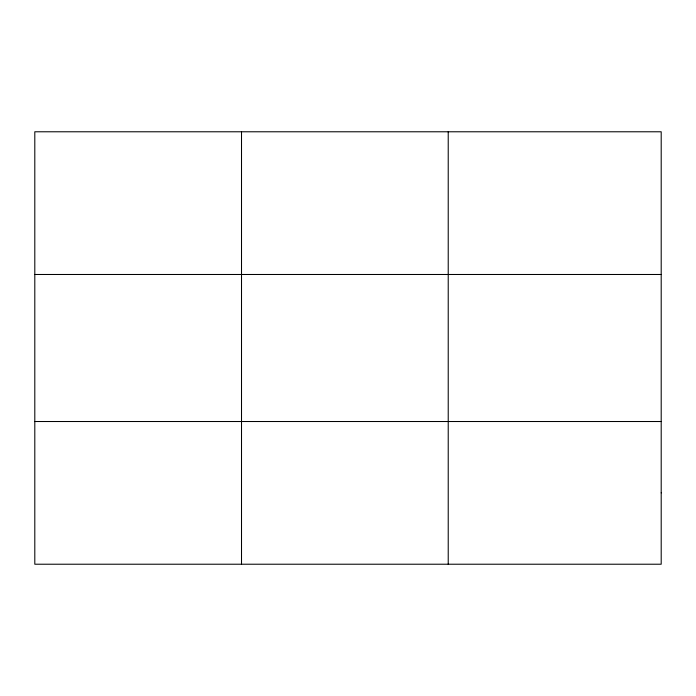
<?xml version="1.0" encoding="UTF-8"?>
<svg xmlns="http://www.w3.org/2000/svg" width="696" height="696" viewBox="0 0 696 696"><rect width="100%" height="100%" fill="white"/><g stroke="black" fill="none" stroke-linecap="round" stroke-linejoin="round"><path stroke-width="1.04" d="M241.512 131.779L241.512 564.221M448.224 131.779L448.224 564.221M34.8 274.485L661.2 274.485M34.8 421.515L661.2 421.515M661.2 492.864L661.2 564.221L34.8 564.221L34.8 131.779L661.2 131.779L661.2 492.864"/></g></svg>
